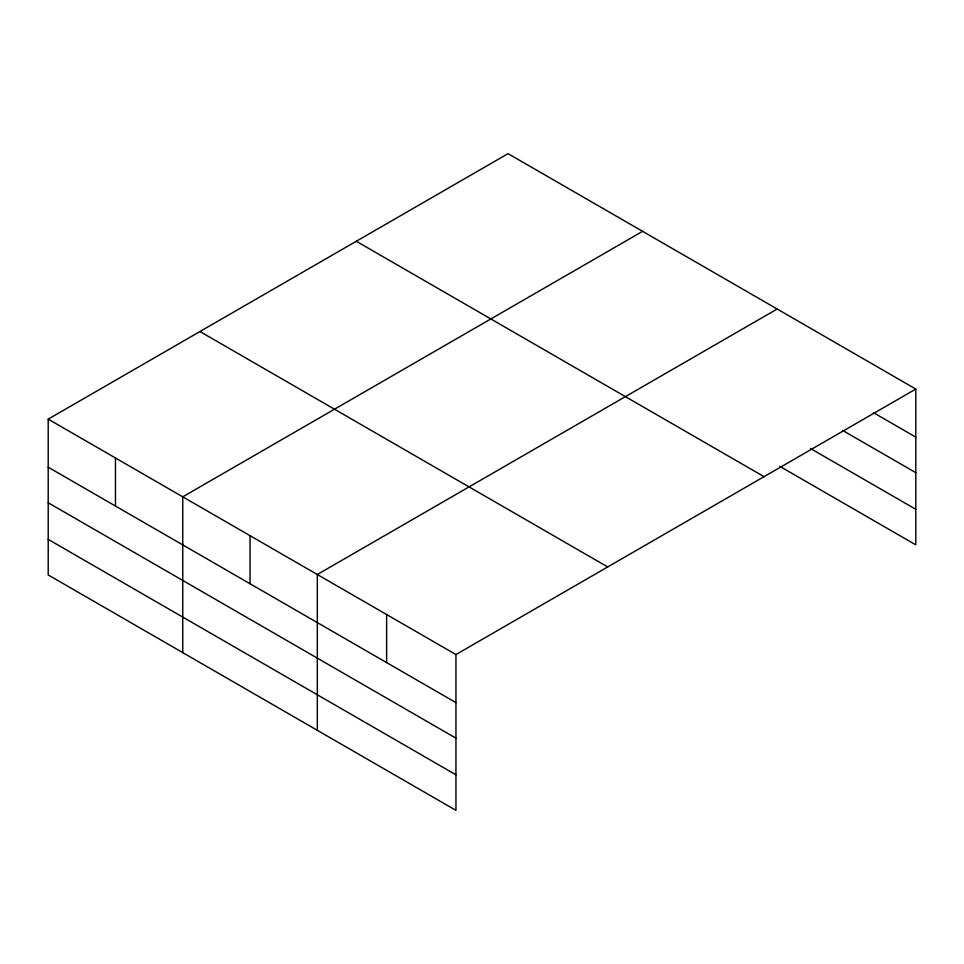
<?xml version="1.0" encoding="UTF-8"?>
<svg xmlns="http://www.w3.org/2000/svg" width="964" height="964" viewBox="0 0 964 964"><rect width="100%" height="100%" fill="white"/><g stroke="black" fill="none" stroke-linecap="round" stroke-linejoin="round"><path stroke-width="1.45" d="M915.8 389.058L508.052 153.65L48.2 419.147L48.2 574.942L455.948 810.35L455.948 654.556L915.8 389.058L915.8 544.853L779.731 466.299M642.614 231.336L182.75 496.822L182.75 652.628M777.165 309.022L317.313 574.508L317.313 730.314M873.444 412.664L915.8 437.126M842.632 430.438L915.8 472.673M810.543 448.537L915.8 509.305M356.306 241.265L764.042 476.674M199.958 331.532L607.694 566.94M48.2 419.147L455.948 654.556M48.2 467.215L455.948 702.623M48.2 502.762L455.948 738.171M48.2 539.394L455.948 774.803M386.624 614.526L386.624 662.593M250.038 535.671L250.038 583.738M115.475 457.984L115.475 506.052"/></g></svg>
